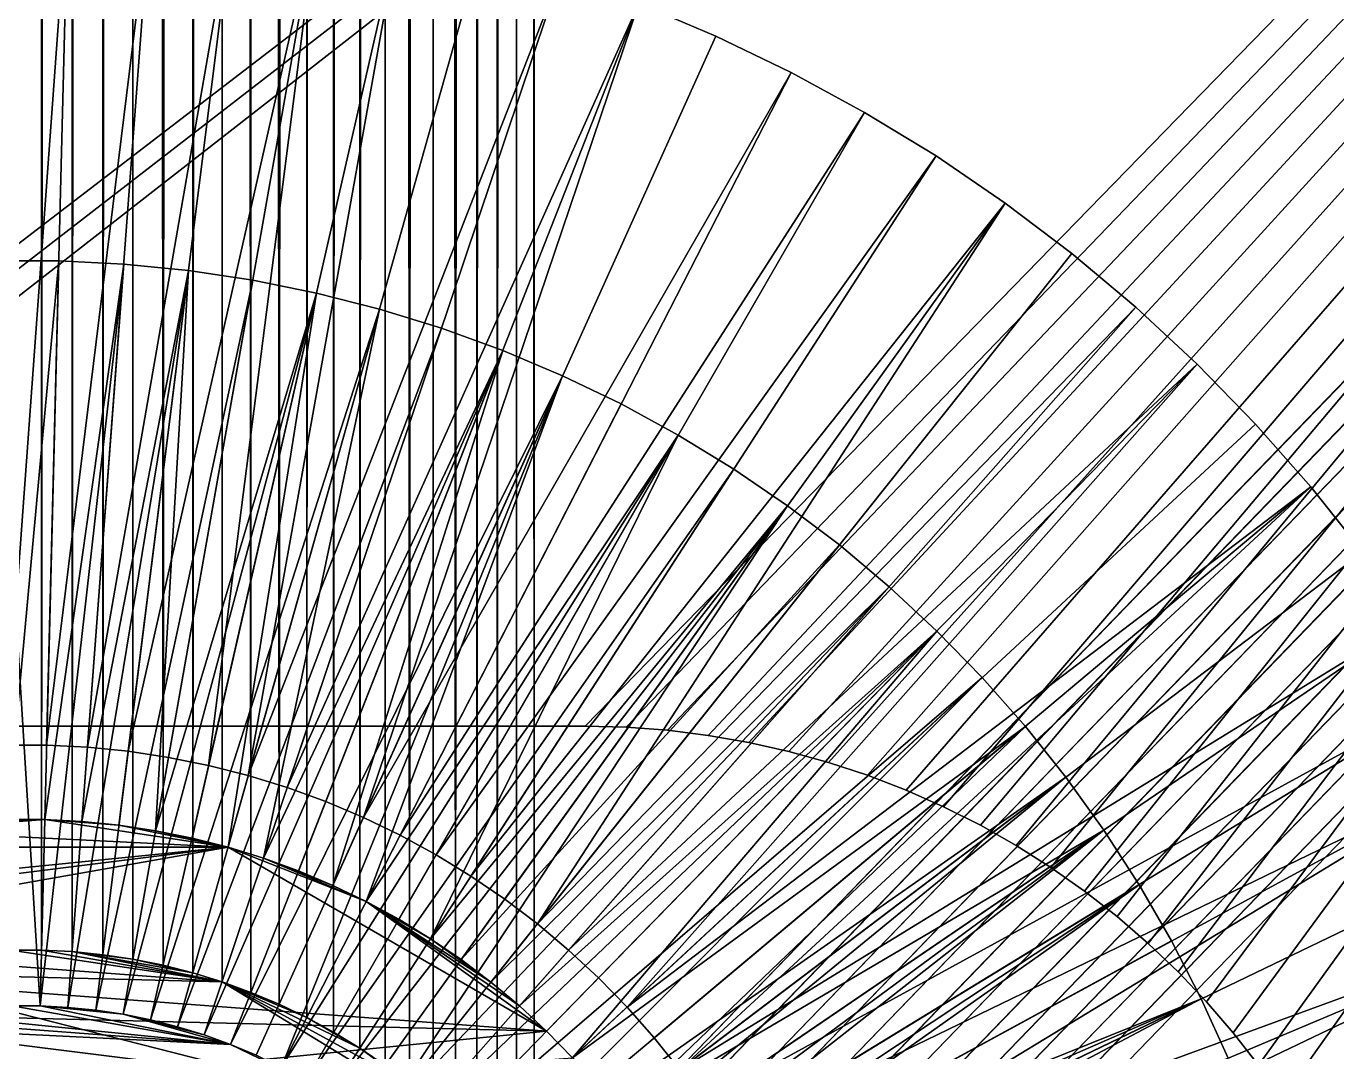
# Model space of a CAD drawing. Header units: millimetres. Extents: x 0 to 520, y -2 to 382.
# Drawn here: x 37 to 40.517, y 191.377 to 194.128 of the extents above; entities that cross this region are included whole.
import ezdxf

# ---------------------------------------------------------------- set-up
doc = ezdxf.new("R2010")
doc.units = ezdxf.units.MM

msp = doc.modelspace()

# ---------------------------------------------------------------- linework, layer by layer
at = {"layer": 'BRASS', "color": 52}
for points in [[(509.2, 369.2, 103), (10.8, 369.2, 103), (10.8, 10.8, 103)], [(509.2, 369.2, 103), (10.8, 10.8, 103), (509.2, 10.8, 103)], [(38.3633, 309.0705, 86), (184.1048, 341.614, 86), (38.3633, 190.9295, 86)], [(184.1048, 341.614, 86), (184.175, 341.5711, 86), (38.3633, 190.9295, 86)], [(38.3633, 190.9295, 86), (184.175, 341.5711, 86), (38.4079, 190.8604, 86)], [(184.175, 341.5711, 86), (184.2473, 341.5317, 86), (38.4079, 190.8604, 86)], [(38.4079, 190.8604, 86), (184.2473, 341.5317, 86), (38.4491, 190.7891, 86)], [(184.2473, 341.5317, 86), (184.3214, 341.496, 86), (38.4491, 190.7891, 86)], [(38.4491, 190.7891, 86), (184.3214, 341.496, 86), (38.4866, 190.7159, 86)], [(184.3214, 341.496, 86), (184.3972, 341.4641, 86), (38.4866, 190.7159, 86)], [(38.4866, 190.7159, 86), (184.3972, 341.4641, 86), (38.5204, 190.6409, 86)], [(184.3972, 341.4641, 86), (184.4745, 341.4359, 86), (38.5204, 190.6409, 86)], [(38.5204, 190.6409, 86), (184.4745, 341.4359, 86), (38.5505, 190.5643, 86)], [(184.4745, 341.4359, 86), (184.5531, 341.4117, 86), (38.5505, 190.5643, 86)], [(38.5505, 190.5643, 86), (184.5531, 341.4117, 86), (38.5767, 190.4863, 86)], [(184.5531, 341.4117, 86), (184.6328, 341.3914, 86), (38.5767, 190.4863, 86)], [(38.5767, 190.4863, 86), (184.6328, 341.3914, 86), (38.599, 190.4071, 86)], [(184.6328, 341.3914, 86), (184.7135, 341.3751, 86), (38.599, 190.4071, 86)], [(38.599, 190.4071, 86), (184.7135, 341.3751, 86), (38.6173, 190.3269, 86)], [(184.7135, 341.3751, 86), (184.7948, 341.3628, 86), (38.6173, 190.3269, 86)], [(38.6173, 190.3269, 86), (184.7948, 341.3628, 86), (38.6316, 190.2459, 86)], [(184.7948, 341.3628, 86), (184.8767, 341.3546, 86), (38.6316, 190.2459, 86)], [(38.6316, 190.2459, 86), (184.8767, 341.3546, 86), (38.6418, 190.1643, 86)], [(184.8767, 341.3546, 86), (184.9589, 341.3505, 86), (38.6418, 190.1643, 86)], [(38.6418, 190.1643, 86), (184.9589, 341.3505, 86), (38.6479, 190.0822, 86)], [(38.6479, 190.0822, 86), (185.0411, 341.3505, 86), (38.65, 190, 86)], [(184.9589, 341.3505, 86), (185.0411, 341.3505, 86), (38.6479, 190.0822, 86)], [(38.65, 190, 86), (185.0411, 341.3505, 86), (185.0411, 38.6495, 86)], [(38.3153, 309.0037, 86), (38.3633, 309.0705, 86), (38.3633, 190.9295, 86)], [(38.264, 191.0606, 86), (38.3153, 309.0037, 86), (38.3153, 190.9963, 86)], [(38.264, 308.9394, 86), (38.3153, 309.0037, 86), (38.264, 191.0606, 86)], [(38.3153, 190.9963, 86), (38.3153, 309.0037, 86), (38.3633, 190.9295, 86)], [(38.2095, 191.1223, 86), (38.264, 308.9394, 86), (38.264, 191.0606, 86)], [(38.2095, 308.8777, 86), (38.264, 308.9394, 86), (38.2095, 191.1223, 86)], [(38.1521, 191.1812, 86), (38.2095, 308.8777, 86), (38.2095, 191.1223, 86)], [(38.1521, 308.8188, 86), (38.2095, 308.8777, 86), (38.1521, 191.1812, 86)], [(38.0918, 308.7629, 86), (38.1521, 308.8188, 86), (38.1521, 191.1812, 86)], [(38.0288, 191.29, 86), (38.0918, 308.7629, 86), (38.0918, 191.2371, 86)], [(38.0288, 308.71, 86), (38.0918, 308.7629, 86), (38.0288, 191.29, 86)], [(38.0918, 191.2371, 86), (38.0918, 308.7629, 86), (38.1521, 191.1812, 86)], [(37.9632, 308.6603, 86), (38.0288, 308.71, 86), (38.0288, 191.29, 86)], [(37.8952, 191.386, 86), (37.9632, 308.6603, 86), (37.9632, 191.3397, 86)], [(37.8952, 308.614, 86), (37.9632, 308.6603, 86), (37.8952, 191.386, 86)], [(37.9632, 191.3397, 86), (37.9632, 308.6603, 86), (38.0288, 191.29, 86)], [(37.825, 191.4289, 86), (37.8952, 308.614, 86), (37.8952, 191.386, 86)], [(37.825, 308.5711, 86), (37.8952, 308.614, 86), (37.825, 191.4289, 86)], [(37.7527, 191.4683, 86), (37.825, 308.5711, 86), (37.825, 191.4289, 86)], [(37.7527, 308.5317, 86), (37.825, 308.5711, 86), (37.7527, 191.4683, 86)], [(37.6786, 191.504, 86), (37.7527, 308.5317, 86), (37.7527, 191.4683, 86)], [(37.6786, 308.496, 86), (37.7527, 308.5317, 86), (37.6786, 191.504, 86)], [(37.6028, 308.4641, 86), (37.6786, 308.496, 86), (37.6786, 191.504, 86)], [(37.5255, 308.4359, 86), (37.6028, 308.4641, 86), (37.6028, 191.5359, 86)], [(37.6028, 191.5359, 86), (37.6028, 308.4641, 86), (37.6786, 191.504, 86)], [(37.3672, 308.3914, 86), (37.4469, 308.4117, 86), (37.3672, 191.6086, 86)], [(37.3672, 191.6086, 86), (37.4469, 308.4117, 86), (37.4469, 191.5883, 86)], [(37.4469, 308.4117, 86), (37.5255, 308.4359, 86), (37.4469, 191.5883, 86)], [(37.4469, 191.5883, 86), (37.5255, 308.4359, 86), (37.5255, 191.5641, 86)], [(37.5255, 191.5641, 86), (37.5255, 308.4359, 86), (37.6028, 191.5359, 86)], [(37.2052, 191.6372, 86), (37.2865, 308.3751, 86), (37.2865, 191.6249, 86)], [(37.2052, 308.3628, 86), (37.2865, 308.3751, 86), (37.2052, 191.6372, 86)], [(37.2865, 308.3751, 86), (37.3672, 308.3914, 86), (37.3672, 191.6086, 86)], [(37.2865, 191.6249, 86), (37.2865, 308.3751, 86), (37.3672, 191.6086, 86)], [(36.9589, 191.6495, 86), (37.0411, 308.3505, 86), (37.0411, 191.6495, 86)], [(36.9589, 308.3505, 86), (37.0411, 308.3505, 86), (36.9589, 191.6495, 86)], [(37.0411, 191.6495, 86), (37.1233, 308.3546, 86), (37.1233, 191.6454, 86)], [(37.0411, 308.3505, 86), (37.1233, 308.3546, 86), (37.0411, 191.6495, 86)], [(37.1233, 191.6454, 86), (37.2052, 308.3628, 86), (37.2052, 191.6372, 86)], [(37.1233, 308.3546, 86), (37.2052, 308.3628, 86), (37.1233, 191.6454, 86)], [(36.9589, 191.6495, 92), (37.5255, 191.5641, 92), (36.7135, 191.6249, 92)], [(37.0411, 191.6495, 86), (36.9589, 191.6495, 92), (36.9589, 191.6495, 86)], [(37.0411, 191.6495, 92), (36.9589, 191.6495, 92), (37.0411, 191.6495, 86)], [(37.0411, 191.6495, 92), (37.5255, 191.5641, 92), (36.9589, 191.6495, 92)], [(37.1233, 191.6454, 86), (37.1233, 191.6454, 92), (37.0411, 191.6495, 86)], [(37.1233, 191.6454, 92), (37.0411, 191.6495, 92), (37.0411, 191.6495, 86)], [(37.1233, 191.6454, 92), (37.5255, 191.5641, 92), (37.0411, 191.6495, 92)], [(37.2052, 191.6372, 86), (37.1233, 191.6454, 92), (37.1233, 191.6454, 86)], [(37.2052, 191.6372, 92), (37.1233, 191.6454, 92), (37.2052, 191.6372, 86)], [(37.2052, 191.6372, 92), (37.2865, 191.6249, 92), (37.1233, 191.6454, 92)], [(37.2865, 191.6249, 92), (37.4469, 191.5883, 92), (37.1233, 191.6454, 92)], [(37.4469, 191.5883, 92), (37.5255, 191.5641, 92), (37.1233, 191.6454, 92)], [(36.7135, 191.6249, 92), (37.5255, 191.5641, 92), (36.5531, 191.5883, 92)], [(37.2865, 191.6249, 86), (37.2052, 191.6372, 92), (37.2052, 191.6372, 86)], [(37.2865, 191.6249, 92), (37.2052, 191.6372, 92), (37.2865, 191.6249, 86)], [(37.3672, 191.6086, 86), (37.3672, 191.6086, 92), (37.2865, 191.6249, 86)], [(37.3672, 191.6086, 92), (37.2865, 191.6249, 92), (37.2865, 191.6249, 86)], [(37.3672, 191.6086, 92), (37.4469, 191.5883, 92), (37.2865, 191.6249, 92)], [(37.4469, 191.5883, 86), (37.3672, 191.6086, 92), (37.3672, 191.6086, 86)], [(37.4469, 191.5883, 92), (37.3672, 191.6086, 92), (37.4469, 191.5883, 86)], [(36.5531, 191.5883, 92), (38.1521, 191.1812, 92), (36.0368, 191.3397, 92)], [(37.5255, 191.5641, 92), (38.1521, 191.1812, 92), (36.5531, 191.5883, 92)], [(37.5255, 191.5641, 86), (37.4469, 191.5883, 92), (37.4469, 191.5883, 86)], [(37.5255, 191.5641, 92), (37.4469, 191.5883, 92), (37.5255, 191.5641, 86)], [(37.6028, 191.5359, 86), (37.6028, 191.5359, 92), (37.5255, 191.5641, 86)], [(37.6028, 191.5359, 92), (37.5255, 191.5641, 92), (37.5255, 191.5641, 86)], [(37.6028, 191.5359, 92), (37.6786, 191.504, 92), (37.5255, 191.5641, 92)], [(37.6786, 191.504, 92), (37.7527, 191.4683, 92), (37.5255, 191.5641, 92)], [(37.7527, 191.4683, 92), (37.8952, 191.386, 92), (37.5255, 191.5641, 92)], [(37.8952, 191.386, 92), (38.0288, 191.29, 92), (37.5255, 191.5641, 92)], [(38.0288, 191.29, 92), (38.1521, 191.1812, 92), (37.5255, 191.5641, 92)], [(37.6786, 191.504, 86), (37.6028, 191.5359, 92), (37.6028, 191.5359, 86)], [(37.6786, 191.504, 92), (37.6028, 191.5359, 92), (37.6786, 191.504, 86)], [(37.7527, 191.4683, 86), (37.7527, 191.4683, 92), (37.6786, 191.504, 86)], [(37.7527, 191.4683, 92), (37.6786, 191.504, 92), (37.6786, 191.504, 86)], [(37.825, 191.4289, 92), (37.7527, 191.4683, 92), (37.825, 191.4289, 86)], [(37.825, 191.4289, 86), (37.7527, 191.4683, 92), (37.7527, 191.4683, 86)], [(37.825, 191.4289, 92), (37.8952, 191.386, 92), (37.7527, 191.4683, 92)], [(37.8952, 191.386, 92), (37.825, 191.4289, 92), (37.8952, 191.386, 86)], [(37.8952, 191.386, 86), (37.825, 191.4289, 92), (37.825, 191.4289, 86)], [(37.9632, 191.3397, 92), (37.8952, 191.386, 92), (37.9632, 191.3397, 86)], [(37.9632, 191.3397, 86), (37.8952, 191.386, 92), (37.8952, 191.386, 86)], [(37.9632, 191.3397, 92), (38.0288, 191.29, 92), (37.8952, 191.386, 92)]]:
    msp.add_3dface(points, dxfattribs=at)
at = {"layer": 'STEEL', "color": 8}
for points in [[(48, 202, 86), (20, 202, 86), (35.276, 192.2388, 86)], [(23, 202, 83), (48, 202, 83), (35.5, 192.25, 83)], [(48, 202, 86), (35.276, 192.2388, 86), (35.3878, 192.2472, 86)], [(48, 202, 86), (35.3878, 192.2472, 86), (35.5, 192.25, 86)], [(48, 202, 86), (35.5, 192.25, 86), (38.5, 192.25, 86)], [(35.5, 192.25, 83), (48, 202, 83), (38.5, 192.25, 83)], [(48, 202, 86), (38.5, 192.25, 86), (38.6104, 192.2473, 86)], [(38.5, 192.25, 83), (48, 202, 83), (38.6104, 192.2473, 83)], [(48, 202, 86), (38.6104, 192.2473, 86), (38.7205, 192.2392, 86)], [(38.6104, 192.2473, 83), (48, 202, 83), (38.7205, 192.2392, 83)], [(48, 202, 86), (38.7205, 192.2392, 86), (38.8301, 192.2256, 86)], [(38.7205, 192.2392, 83), (48, 202, 83), (38.8301, 192.2256, 83)], [(48, 202, 86), (38.8301, 192.2256, 86), (38.939, 192.2068, 86)], [(38.8301, 192.2256, 83), (48, 202, 83), (38.939, 192.2068, 83)], [(48, 202, 86), (38.939, 192.2068, 86), (39.0467, 192.1826, 86)], [(38.939, 192.2068, 83), (48, 202, 83), (39.0467, 192.1826, 83)], [(48, 202, 86), (39.0467, 192.1826, 86), (39.1531, 192.1531, 86)], [(39.0467, 192.1826, 83), (48, 202, 83), (39.1531, 192.1531, 83)], [(48, 202, 86), (39.1531, 192.1531, 86), (39.258, 192.1185, 86)], [(39.1531, 192.1531, 83), (48, 202, 83), (39.258, 192.1185, 83)], [(48, 202, 86), (39.258, 192.1185, 86), (39.361, 192.0787, 86)], [(39.258, 192.1185, 83), (48, 202, 83), (39.361, 192.0787, 83)], [(48, 202, 86), (39.361, 192.0787, 86), (39.462, 192.034, 86)], [(39.361, 192.0787, 83), (48, 202, 83), (39.462, 192.034, 83)], [(48, 202, 86), (39.462, 192.034, 86), (39.5606, 191.9843, 86)], [(39.462, 192.034, 83), (48, 202, 83), (39.5606, 191.9843, 83)], [(48, 202, 86), (39.5606, 191.9843, 86), (39.6567, 191.9299, 86)], [(39.5606, 191.9843, 83), (48, 202, 83), (39.6567, 191.9299, 83)], [(48, 202, 86), (39.6567, 191.9299, 86), (39.75, 191.8708, 86)], [(39.6567, 191.9299, 83), (48, 202, 83), (39.75, 191.8708, 83)], [(48, 202, 86), (39.75, 191.8708, 86), (39.8403, 191.8072, 86)], [(39.75, 191.8708, 83), (48, 202, 83), (39.8403, 191.8072, 83)], [(48, 202, 86), (39.8403, 191.8072, 86), (39.9274, 191.7393, 86)], [(39.8403, 191.8072, 83), (48, 202, 83), (39.9274, 191.7393, 83)], [(48, 202, 86), (39.9274, 191.7393, 86), (40.011, 191.6671, 86)], [(39.9274, 191.7393, 83), (48, 202, 83), (40.011, 191.6671, 83)], [(48, 202, 86), (40.011, 191.6671, 86), (40.091, 191.591, 86)], [(40.011, 191.6671, 83), (48, 202, 83), (40.091, 191.591, 83)], [(48, 202, 86), (40.091, 191.591, 86), (40.1671, 191.511, 86)], [(40.091, 191.591, 83), (48, 202, 83), (40.1671, 191.511, 83)], [(48, 202, 86), (40.1671, 191.511, 86), (40.2393, 191.4274, 86)], [(40.1671, 191.511, 83), (48, 202, 83), (40.2393, 191.4274, 83)], [(48, 202, 86), (40.2393, 191.4274, 86), (40.3072, 191.3403, 86)], [(40.2393, 191.4274, 83), (48, 202, 83), (40.3072, 191.3403, 83)], [(48, 202, 86), (40.3072, 191.3403, 86), (40.3708, 191.25, 86)], [(40.3072, 191.3403, 83), (48, 202, 83), (40.3708, 191.25, 83)], [(48, 202, 86), (40.3708, 191.25, 86), (40.4299, 191.1567, 86)], [(40.3708, 191.25, 83), (48, 202, 83), (40.4299, 191.1567, 83)], [(48, 202, 86), (40.4299, 191.1567, 86), (40.4843, 191.0606, 86)], [(40.4299, 191.1567, 83), (48, 202, 83), (40.4843, 191.0606, 83)], [(48, 202, 86), (40.4843, 191.0606, 86), (40.534, 190.962, 86)], [(40.4843, 191.0606, 83), (48, 202, 83), (40.534, 190.962, 83)], [(37.1122, 194.4986, 83), (36.8878, 194.4986, 83), (36.9452, 192.1993, 83)], [(36.8878, 194.4986, 82), (37.1122, 194.4986, 82), (36.9452, 192.1993, 82)], [(37.1122, 194.4986, 83), (36.9452, 192.1993, 83), (37.0548, 192.1993, 83)], [(36.9452, 192.1993, 82), (37.1122, 194.4986, 82), (37.0548, 192.1993, 82)], [(37.3363, 194.4874, 83), (37.1122, 194.4986, 83), (37.0548, 192.1993, 83)], [(37.1122, 194.4986, 82), (37.3363, 194.4874, 82), (37.0548, 192.1993, 82)], [(37.3363, 194.4874, 83), (37.0548, 192.1993, 83), (37.1644, 192.1938, 83)], [(37.0548, 192.1993, 82), (37.3363, 194.4874, 82), (37.1644, 192.1938, 82)], [(37.5595, 194.4651, 83), (37.3363, 194.4874, 83), (37.1644, 192.1938, 83)], [(37.3363, 194.4874, 82), (37.5595, 194.4651, 82), (37.1644, 192.1938, 82)], [(37.5595, 194.4651, 83), (37.1644, 192.1938, 83), (37.2736, 192.1829, 83)], [(37.1644, 192.1938, 82), (37.5595, 194.4651, 82), (37.2736, 192.1829, 82)], [(37.7814, 194.4316, 83), (37.5595, 194.4651, 83), (37.2736, 192.1829, 83)], [(37.5595, 194.4651, 82), (37.7814, 194.4316, 82), (37.2736, 192.1829, 82)], [(37.7814, 194.4316, 83), (37.2736, 192.1829, 83), (37.382, 192.1666, 83)], [(37.2736, 192.1829, 82), (37.7814, 194.4316, 82), (37.382, 192.1666, 82)], [(37.7814, 194.4316, 83), (37.382, 192.1666, 83), (37.4895, 192.1448, 83)], [(37.382, 192.1666, 82), (37.7814, 194.4316, 82), (37.4895, 192.1448, 82)], [(38.0013, 194.3872, 83), (37.7814, 194.4316, 83), (37.4895, 192.1448, 83)], [(37.7814, 194.4316, 82), (38.0013, 194.3872, 82), (37.4895, 192.1448, 82)], [(38.0013, 194.3872, 83), (37.4895, 192.1448, 83), (37.5958, 192.1178, 83)], [(37.4895, 192.1448, 82), (38.0013, 194.3872, 82), (37.5958, 192.1178, 82)], [(38.2188, 194.3318, 83), (38.0013, 194.3872, 83), (37.5958, 192.1178, 83)], [(38.0013, 194.3872, 82), (38.2188, 194.3318, 82), (37.5958, 192.1178, 82)], [(38.4332, 194.2657, 83), (38.2188, 194.3318, 83), (37.5958, 192.1178, 83)], [(38.2188, 194.3318, 82), (38.4332, 194.2657, 82), (37.5958, 192.1178, 82)], [(38.4332, 194.2657, 83), (37.5958, 192.1178, 83), (37.7007, 192.0854, 83)], [(37.5958, 192.1178, 82), (38.4332, 194.2657, 82), (37.7007, 192.0854, 82)], [(38.644, 194.1889, 83), (38.4332, 194.2657, 83), (37.7007, 192.0854, 83)], [(38.4332, 194.2657, 82), (38.644, 194.1889, 82), (37.7007, 192.0854, 82)], [(38.644, 194.1889, 83), (37.7007, 192.0854, 83), (37.8038, 192.0479, 83)], [(37.7007, 192.0854, 82), (38.644, 194.1889, 82), (37.8038, 192.0479, 82)], [(38.644, 194.1889, 83), (37.8038, 192.0479, 83), (37.9048, 192.0053, 83)], [(37.8038, 192.0479, 82), (38.644, 194.1889, 82), (37.9048, 192.0053, 82)], [(38.8508, 194.1018, 83), (38.644, 194.1889, 83), (37.9048, 192.0053, 83)], [(38.644, 194.1889, 82), (38.8508, 194.1018, 82), (37.9048, 192.0053, 82)], [(38.644, 194.1889, 83), (38.8508, 194.1018, 82), (38.644, 194.1889, 82)], [(38.644, 194.1889, 83), (38.8508, 194.1018, 83), (38.8508, 194.1018, 82)], [(39.0529, 194.0044, 83), (38.8508, 194.1018, 83), (37.9048, 192.0053, 83)], [(38.8508, 194.1018, 82), (39.0529, 194.0044, 82), (37.9048, 192.0053, 82)], [(38.8508, 194.1018, 83), (39.0529, 194.0044, 82), (38.8508, 194.1018, 82)], [(38.8508, 194.1018, 83), (39.0529, 194.0044, 83), (39.0529, 194.0044, 82)], [(39.0529, 194.0044, 83), (37.9048, 192.0053, 83), (38.0037, 191.9577, 83)], [(37.9048, 192.0053, 82), (39.0529, 194.0044, 82), (38.0037, 191.9577, 82)], [(39.25, 193.8971, 83), (39.0529, 194.0044, 83), (38.0037, 191.9577, 83)], [(39.0529, 194.0044, 82), (39.25, 193.8971, 82), (38.0037, 191.9577, 82)], [(39.0529, 194.0044, 83), (39.25, 193.8971, 83), (39.25, 193.8971, 82)], [(39.0529, 194.0044, 83), (39.25, 193.8971, 82), (39.0529, 194.0044, 82)], [(39.25, 193.8971, 83), (38.0037, 191.9577, 83), (38.1, 191.9053, 83)], [(38.0037, 191.9577, 82), (39.25, 193.8971, 82), (38.1, 191.9053, 82)], [(39.4415, 193.7801, 83), (39.25, 193.8971, 83), (38.1, 191.9053, 83)], [(39.25, 193.8971, 82), (39.4415, 193.7801, 82), (38.1, 191.9053, 82)], [(39.4415, 193.7801, 83), (39.4415, 193.7801, 82), (39.25, 193.8971, 82)], [(39.25, 193.8971, 83), (39.4415, 193.7801, 83), (39.25, 193.8971, 82)], [(39.4415, 193.7801, 83), (38.1, 191.9053, 83), (38.1936, 191.8481, 83)], [(38.1, 191.9053, 82), (39.4415, 193.7801, 82), (38.1936, 191.8481, 82)], [(39.6268, 193.6537, 83), (39.4415, 193.7801, 83), (38.1936, 191.8481, 83)], [(39.4415, 193.7801, 82), (39.6268, 193.6537, 82), (38.1936, 191.8481, 82)], [(39.6268, 193.6537, 83), (39.6268, 193.6537, 82), (39.4415, 193.7801, 82)], [(39.4415, 193.7801, 83), (39.6268, 193.6537, 83), (39.4415, 193.7801, 82)], [(39.6268, 193.6537, 83), (38.1936, 191.8481, 83), (38.2842, 191.7863, 83)], [(38.1936, 191.8481, 82), (39.6268, 193.6537, 82), (38.2842, 191.7863, 82)], [(39.6268, 193.6537, 83), (38.2842, 191.7863, 83), (38.3717, 191.72, 83)], [(38.2842, 191.7863, 82), (39.6268, 193.6537, 82), (38.3717, 191.72, 82)], [(39.8057, 193.5182, 83), (39.6268, 193.6537, 83), (38.3717, 191.72, 83)], [(39.6268, 193.6537, 82), (39.8057, 193.5182, 82), (38.3717, 191.72, 82)], [(39.6268, 193.6537, 83), (39.8057, 193.5182, 83), (39.8057, 193.5182, 82)], [(39.6268, 193.6537, 83), (39.8057, 193.5182, 82), (39.6268, 193.6537, 82)], [(39.9776, 193.374, 83), (39.8057, 193.5182, 83), (38.3717, 191.72, 83)], [(39.8057, 193.5182, 82), (39.9776, 193.374, 82), (38.3717, 191.72, 82)], [(39.8057, 193.5182, 83), (39.9776, 193.374, 83), (39.9776, 193.374, 82)], [(39.8057, 193.5182, 83), (39.9776, 193.374, 82), (39.8057, 193.5182, 82)], [(37.0873, 193.4989, 82), (36.9127, 193.4989, 82), (36.9501, 191.9994, 82)], [(36.9127, 193.4989, 82), (37.0873, 193.4989, 78.5), (36.9127, 193.4989, 78.5)], [(36.9127, 193.4989, 82), (37.0873, 193.4989, 82), (37.0873, 193.4989, 78.5)], [(36.9626, 191.4995, 78.5), (36.9127, 193.4989, 78.5), (37.0374, 191.4995, 78.5)], [(36.9127, 193.4989, 78.5), (37.0873, 193.4989, 78.5), (37.0374, 191.4995, 78.5)], [(37.0873, 193.4989, 82), (36.9501, 191.9994, 82), (37.0499, 191.9994, 82)], [(37.0873, 193.4989, 78.5), (37.2616, 193.4902, 78.5), (37.0374, 191.4995, 78.5)], [(37.0374, 191.4995, 78.5), (37.2616, 193.4902, 78.5), (37.1121, 191.4958, 78.5)], [(37.2616, 193.4902, 82), (37.0873, 193.4989, 82), (37.0499, 191.9994, 82)], [(37.2616, 193.4902, 82), (37.0499, 191.9994, 82), (37.1495, 191.9944, 82)], [(37.0873, 193.4989, 82), (37.2616, 193.4902, 78.5), (37.0873, 193.4989, 78.5)], [(37.0873, 193.4989, 82), (37.2616, 193.4902, 82), (37.2616, 193.4902, 78.5)], [(37.2616, 193.4902, 78.5), (37.4352, 193.4728, 78.5), (37.1121, 191.4958, 78.5)], [(37.1121, 191.4958, 78.5), (37.4352, 193.4728, 78.5), (37.1865, 191.4884, 78.5)], [(37.4352, 193.4728, 82), (37.2616, 193.4902, 82), (37.1495, 191.9944, 82)], [(37.4352, 193.4728, 82), (37.1495, 191.9944, 82), (37.2487, 191.9845, 82)], [(37.4352, 193.4728, 78.5), (37.6078, 193.4468, 78.5), (37.1865, 191.4884, 78.5)], [(37.4352, 193.4728, 82), (37.2487, 191.9845, 82), (37.3473, 191.9696, 82)], [(37.4352, 193.4728, 82), (37.4352, 193.4728, 78.5), (37.2616, 193.4902, 78.5)], [(37.2616, 193.4902, 82), (37.4352, 193.4728, 82), (37.2616, 193.4902, 78.5)], [(37.6078, 193.4468, 82), (37.4352, 193.4728, 82), (37.3473, 191.9696, 82)], [(37.4352, 193.4728, 82), (37.6078, 193.4468, 78.5), (37.4352, 193.4728, 78.5)], [(37.4352, 193.4728, 82), (37.6078, 193.4468, 82), (37.6078, 193.4468, 78.5)], [(37.1865, 191.4884, 78.5), (37.6078, 193.4468, 78.5), (37.2605, 191.4772, 78.5)], [(37.6078, 193.4468, 78.5), (37.7788, 193.4122, 78.5), (37.2605, 191.4772, 78.5)], [(37.7788, 193.4122, 82), (37.6078, 193.4468, 82), (37.3473, 191.9696, 82)], [(37.6078, 193.4468, 82), (37.7788, 193.4122, 78.5), (37.6078, 193.4468, 78.5)], [(37.6078, 193.4468, 82), (37.7788, 193.4122, 82), (37.7788, 193.4122, 78.5)], [(37.2605, 191.4772, 78.5), (37.7788, 193.4122, 78.5), (37.3338, 191.4624, 78.5)], [(37.7788, 193.4122, 78.5), (37.9479, 193.3692, 78.5), (37.3338, 191.4624, 78.5)], [(37.7788, 193.4122, 82), (37.3473, 191.9696, 82), (37.445, 191.9499, 82)], [(37.7788, 193.4122, 82), (37.445, 191.9499, 82), (37.5417, 191.9252, 82)], [(37.9479, 193.3692, 82), (37.7788, 193.4122, 82), (37.5417, 191.9252, 82)], [(37.7788, 193.4122, 82), (37.9479, 193.3692, 78.5), (37.7788, 193.4122, 78.5)], [(37.7788, 193.4122, 82), (37.9479, 193.3692, 82), (37.9479, 193.3692, 78.5)], [(37.3338, 191.4624, 78.5), (37.9479, 193.3692, 78.5), (37.4063, 191.4439, 78.5)], [(37.9479, 193.3692, 78.5), (38.1147, 193.3177, 78.5), (37.4063, 191.4439, 78.5)], [(37.9479, 193.3692, 82), (37.5417, 191.9252, 82), (37.637, 191.8959, 82)], [(38.1147, 193.3177, 82), (37.9479, 193.3692, 82), (37.637, 191.8959, 82)], [(37.9479, 193.3692, 82), (38.1147, 193.3177, 78.5), (37.9479, 193.3692, 78.5)], [(37.9479, 193.3692, 82), (38.1147, 193.3177, 82), (38.1147, 193.3177, 78.5)], [(39.9776, 193.374, 83), (38.3717, 191.72, 83), (38.4557, 191.6495, 83)], [(38.3717, 191.72, 82), (39.9776, 193.374, 82), (38.4557, 191.6495, 82)], [(40.1421, 193.2214, 83), (39.9776, 193.374, 83), (38.4557, 191.6495, 83)], [(39.9776, 193.374, 82), (40.1421, 193.2214, 82), (38.4557, 191.6495, 82)], [(39.9776, 193.374, 83), (40.1421, 193.2214, 83), (40.1421, 193.2214, 82)], [(39.9776, 193.374, 83), (40.1421, 193.2214, 82), (39.9776, 193.374, 82)], [(37.4063, 191.4439, 78.5), (38.1147, 193.3177, 78.5), (37.4777, 191.4219, 78.5)], [(38.1147, 193.3177, 78.5), (38.2787, 193.2581, 78.5), (37.4777, 191.4219, 78.5)], [(38.2787, 193.2581, 82), (38.1147, 193.3177, 82), (37.637, 191.8959, 82)], [(38.2787, 193.2581, 82), (38.2787, 193.2581, 78.5), (38.1147, 193.3177, 78.5)], [(38.1147, 193.3177, 82), (38.2787, 193.2581, 82), (38.1147, 193.3177, 78.5)], [(37.4777, 191.4219, 78.5), (38.2787, 193.2581, 78.5), (37.548, 191.3963, 78.5)], [(38.2787, 193.2581, 78.5), (38.4395, 193.1903, 78.5), (37.548, 191.3963, 78.5)], [(38.2787, 193.2581, 82), (37.637, 191.8959, 82), (37.7307, 191.8617, 82)], [(38.2787, 193.2581, 82), (37.7307, 191.8617, 82), (37.8226, 191.823, 82)], [(38.4395, 193.1903, 82), (38.2787, 193.2581, 82), (37.8226, 191.823, 82)], [(38.4395, 193.1903, 82), (38.4395, 193.1903, 78.5), (38.2787, 193.2581, 78.5)], [(38.2787, 193.2581, 82), (38.4395, 193.1903, 82), (38.2787, 193.2581, 78.5)], [(37.548, 191.3963, 78.5), (38.4395, 193.1903, 78.5), (37.6169, 191.3673, 78.5)], [(37.6169, 191.3673, 78.5), (38.4395, 193.1903, 78.5), (37.6843, 191.3348, 78.5)], [(38.4395, 193.1903, 78.5), (38.5967, 193.1146, 78.5), (37.6843, 191.3348, 78.5)], [(38.4395, 193.1903, 82), (37.8226, 191.823, 82), (37.9124, 191.7797, 82)], [(38.5967, 193.1146, 82), (38.4395, 193.1903, 82), (37.9124, 191.7797, 82)], [(38.4395, 193.1903, 82), (38.5967, 193.1146, 78.5), (38.4395, 193.1903, 78.5)], [(38.4395, 193.1903, 82), (38.5967, 193.1146, 82), (38.5967, 193.1146, 78.5)], [(40.1421, 193.2214, 83), (38.4557, 191.6495, 83), (38.5361, 191.5749, 83)], [(38.4557, 191.6495, 82), (40.1421, 193.2214, 82), (38.5361, 191.5749, 82)], [(40.1421, 193.2214, 83), (38.5361, 191.5749, 83), (38.6127, 191.4964, 83)], [(38.5361, 191.5749, 82), (40.1421, 193.2214, 82), (38.6127, 191.4964, 82)], [(40.1421, 193.2214, 83), (38.6127, 191.4964, 83), (40.2987, 193.0608, 83)], [(38.6127, 191.4964, 82), (40.1421, 193.2214, 82), (40.2987, 193.0608, 82)], [(40.1421, 193.2214, 83), (40.2987, 193.0608, 83), (40.2987, 193.0608, 82)], [(40.1421, 193.2214, 83), (40.2987, 193.0608, 82), (40.1421, 193.2214, 82)], [(38.5967, 193.1146, 78.5), (38.75, 193.0311, 78.5), (37.6843, 191.3348, 78.5)], [(38.75, 193.0311, 82), (38.5967, 193.1146, 82), (37.9124, 191.7797, 82)], [(38.5967, 193.1146, 82), (38.75, 193.0311, 82), (38.75, 193.0311, 78.5)], [(38.5967, 193.1146, 82), (38.75, 193.0311, 78.5), (38.5967, 193.1146, 78.5)], [(40.2987, 193.0608, 83), (38.6127, 191.4964, 83), (40.4472, 192.8925, 83)], [(38.6127, 191.4964, 82), (40.2987, 193.0608, 82), (40.4472, 192.8925, 82)], [(40.2987, 193.0608, 83), (40.4472, 192.8925, 83), (40.4472, 192.8925, 82)], [(40.2987, 193.0608, 83), (40.4472, 192.8925, 82), (40.2987, 193.0608, 82)], [(37.6843, 191.3348, 78.5), (38.75, 193.0311, 78.5), (37.75, 191.299, 78.5)], [(38.75, 193.0311, 78.5), (38.8989, 192.9401, 78.5), (37.75, 191.299, 78.5)], [(38.75, 193.0311, 82), (37.9124, 191.7797, 82), (38, 191.7321, 82)], [(38.75, 193.0311, 82), (38, 191.7321, 82), (38.0851, 191.6801, 82)], [(38.8989, 192.9401, 82), (38.75, 193.0311, 82), (38.0851, 191.6801, 82)], [(38.75, 193.0311, 82), (38.8989, 192.9401, 82), (38.8989, 192.9401, 78.5)], [(38.75, 193.0311, 82), (38.8989, 192.9401, 78.5), (38.75, 193.0311, 78.5)], [(37.75, 191.299, 78.5), (38.8989, 192.9401, 78.5), (37.8138, 191.26, 78.5)], [(38.8989, 192.9401, 78.5), (39.0431, 192.8418, 78.5), (37.8138, 191.26, 78.5)], [(39.0431, 192.8418, 82), (38.8989, 192.9401, 82), (38.0851, 191.6801, 82)], [(38.8989, 192.9401, 82), (39.0431, 192.8418, 82), (39.0431, 192.8418, 78.5)], [(38.8989, 192.9401, 82), (39.0431, 192.8418, 78.5), (38.8989, 192.9401, 78.5)], [(40.4472, 192.8925, 83), (38.6127, 191.4964, 83), (38.6853, 191.4141, 83)], [(38.6127, 191.4964, 82), (40.4472, 192.8925, 82), (38.6853, 191.4141, 82)], [(40.4472, 192.8925, 83), (38.6853, 191.4141, 83), (38.7537, 191.3284, 83)], [(38.6853, 191.4141, 82), (40.4472, 192.8925, 82), (38.7537, 191.3284, 82)], [(40.4472, 192.8925, 83), (38.7537, 191.3284, 83), (40.5871, 192.7171, 83)], [(38.7537, 191.3284, 82), (40.4472, 192.8925, 82), (40.5871, 192.7171, 82)], [(40.4472, 192.8925, 83), (40.5871, 192.7171, 83), (40.5871, 192.7171, 82)], [(40.4472, 192.8925, 83), (40.5871, 192.7171, 82), (40.4472, 192.8925, 82)], [(37.8138, 191.26, 78.5), (39.0431, 192.8418, 78.5), (37.8756, 191.2179, 78.5)], [(37.8756, 191.2179, 78.5), (39.0431, 192.8418, 78.5), (37.9352, 191.1727, 78.5)], [(39.0431, 192.8418, 78.5), (39.1822, 192.7364, 78.5), (37.9352, 191.1727, 78.5)], [(39.0431, 192.8418, 82), (38.0851, 191.6801, 82), (38.1675, 191.6239, 82)], [(39.1822, 192.7364, 82), (39.0431, 192.8418, 82), (38.1675, 191.6239, 82)], [(39.0431, 192.8418, 82), (39.1822, 192.7364, 82), (39.1822, 192.7364, 78.5)], [(39.0431, 192.8418, 82), (39.1822, 192.7364, 78.5), (39.0431, 192.8418, 78.5)], [(39.1822, 192.7364, 78.5), (39.3159, 192.6242, 78.5), (37.9352, 191.1727, 78.5)], [(39.1822, 192.7364, 82), (38.1675, 191.6239, 82), (38.247, 191.5637, 82)], [(39.3159, 192.6242, 82), (39.1822, 192.7364, 82), (38.247, 191.5637, 82)], [(39.1822, 192.7364, 82), (39.3159, 192.6242, 82), (39.3159, 192.6242, 78.5)], [(39.1822, 192.7364, 82), (39.3159, 192.6242, 78.5), (39.1822, 192.7364, 78.5)], [(40.5871, 192.7171, 83), (38.7537, 191.3284, 83), (40.7181, 192.5349, 83)], [(38.7537, 191.3284, 82), (40.5871, 192.7171, 82), (40.7181, 192.5349, 82)], [(37.9352, 191.1727, 78.5), (39.3159, 192.6242, 78.5), (37.9925, 191.1247, 78.5)], [(39.3159, 192.6242, 78.5), (39.4438, 192.5055, 78.5), (37.9925, 191.1247, 78.5)], [(39.3159, 192.6242, 82), (38.247, 191.5637, 82), (38.3234, 191.4996, 82)], [(39.4438, 192.5055, 82), (39.3159, 192.6242, 82), (38.3234, 191.4996, 82)], [(39.4438, 192.5055, 82), (39.4438, 192.5055, 78.5), (39.3159, 192.6242, 78.5)], [(39.3159, 192.6242, 82), (39.4438, 192.5055, 82), (39.3159, 192.6242, 78.5)], [(40.7181, 192.5349, 83), (38.7537, 191.3284, 83), (38.8177, 191.2393, 83)], [(38.7537, 191.3284, 82), (40.7181, 192.5349, 82), (38.8177, 191.2393, 82)], [(40.7181, 192.5349, 83), (38.8177, 191.2393, 83), (40.8398, 192.3465, 83)], [(38.8177, 191.2393, 82), (40.7181, 192.5349, 82), (40.8398, 192.3465, 82)], [(37.9925, 191.1247, 78.5), (39.4438, 192.5055, 78.5), (38.0474, 191.0738, 78.5)], [(38.0474, 191.0738, 78.5), (39.4438, 192.5055, 78.5), (39.5657, 192.3806, 78.5)], [(39.4438, 192.5055, 82), (38.3234, 191.4996, 82), (38.3965, 191.4317, 82)], [(39.4438, 192.5055, 82), (38.3965, 191.4317, 82), (38.4661, 191.3603, 82)], [(39.4438, 192.5055, 82), (38.4661, 191.3603, 82), (39.5657, 192.3806, 82)], [(39.4438, 192.5055, 82), (39.5657, 192.3806, 82), (39.5657, 192.3806, 78.5)], [(39.4438, 192.5055, 82), (39.5657, 192.3806, 78.5), (39.4438, 192.5055, 78.5)], [(38.0474, 191.0738, 78.5), (39.5657, 192.3806, 78.5), (38.0996, 191.0203, 78.5)], [(38.0996, 191.0203, 78.5), (39.5657, 192.3806, 78.5), (38.1491, 190.9642, 78.5)], [(38.1491, 190.9642, 78.5), (39.5657, 192.3806, 78.5), (39.6812, 192.2498, 78.5)], [(39.5657, 192.3806, 82), (38.4661, 191.3603, 82), (39.6812, 192.2498, 82)], [(39.5657, 192.3806, 82), (39.6812, 192.2498, 82), (39.6812, 192.2498, 78.5)], [(39.5657, 192.3806, 82), (39.6812, 192.2498, 78.5), (39.5657, 192.3806, 78.5)], [(40.8398, 192.3465, 83), (38.8177, 191.2393, 83), (38.8772, 191.1472, 83)], [(38.8177, 191.2393, 82), (40.8398, 192.3465, 82), (38.8772, 191.1472, 82)], [(40.8398, 192.3465, 83), (38.8772, 191.1472, 83), (40.952, 192.1521, 83)], [(38.8772, 191.1472, 82), (40.8398, 192.3465, 82), (40.952, 192.1521, 82)], [(38.5, 192.25, 83), (38.5, 192.25, 86), (35.5, 192.25, 83)], [(35.5, 192.25, 83), (38.5, 192.25, 86), (35.5, 192.25, 86)], [(38.1491, 190.9642, 78.5), (39.6812, 192.2498, 78.5), (39.79, 192.1133, 78.5)], [(39.6812, 192.2498, 82), (38.4661, 191.3603, 82), (38.5321, 191.2856, 82)], [(38.6104, 192.2473, 83), (38.5, 192.25, 86), (38.5, 192.25, 83)], [(38.6104, 192.2473, 86), (38.5, 192.25, 86), (38.6104, 192.2473, 83)], [(39.6812, 192.2498, 82), (38.5321, 191.2856, 82), (38.5943, 191.2076, 82)], [(39.6812, 192.2498, 82), (38.5943, 191.2076, 82), (39.79, 192.1133, 82)], [(38.7205, 192.2392, 83), (38.6104, 192.2473, 86), (38.6104, 192.2473, 83)], [(38.7205, 192.2392, 86), (38.6104, 192.2473, 86), (38.7205, 192.2392, 83)], [(39.79, 192.1133, 82), (39.79, 192.1133, 78.5), (39.6812, 192.2498, 78.5)], [(39.6812, 192.2498, 82), (39.79, 192.1133, 82), (39.6812, 192.2498, 78.5)], [(38.8301, 192.2256, 83), (38.7205, 192.2392, 86), (38.7205, 192.2392, 83)], [(38.8301, 192.2256, 86), (38.7205, 192.2392, 86), (38.8301, 192.2256, 83)], [(38.939, 192.2068, 83), (38.8301, 192.2256, 86), (38.8301, 192.2256, 83)], [(38.939, 192.2068, 86), (38.8301, 192.2256, 86), (38.939, 192.2068, 83)], [(39.0467, 192.1826, 83), (39.0467, 192.1826, 86), (38.939, 192.2068, 83)], [(39.0467, 192.1826, 86), (38.939, 192.2068, 86), (38.939, 192.2068, 83)], [(37.0548, 192.1993, 82), (36.9452, 192.1993, 83), (36.9452, 192.1993, 82)], [(37.0548, 192.1993, 83), (36.9452, 192.1993, 83), (37.0548, 192.1993, 82)], [(37.1644, 192.1938, 82), (37.0548, 192.1993, 83), (37.0548, 192.1993, 82)], [(37.1644, 192.1938, 83), (37.0548, 192.1993, 83), (37.1644, 192.1938, 82)], [(37.2736, 192.1829, 82), (37.1644, 192.1938, 83), (37.1644, 192.1938, 82)], [(37.2736, 192.1829, 83), (37.1644, 192.1938, 83), (37.2736, 192.1829, 82)], [(37.382, 192.1666, 82), (37.2736, 192.1829, 83), (37.2736, 192.1829, 82)], [(37.382, 192.1666, 83), (37.2736, 192.1829, 83), (37.382, 192.1666, 82)], [(39.1531, 192.1531, 83), (39.0467, 192.1826, 86), (39.0467, 192.1826, 83)], [(39.1531, 192.1531, 86), (39.0467, 192.1826, 86), (39.1531, 192.1531, 83)], [(37.4895, 192.1448, 82), (37.382, 192.1666, 83), (37.382, 192.1666, 82)], [(37.4895, 192.1448, 83), (37.382, 192.1666, 83), (37.4895, 192.1448, 82)], [(37.5958, 192.1178, 82), (37.4895, 192.1448, 83), (37.4895, 192.1448, 82)], [(37.5958, 192.1178, 83), (37.4895, 192.1448, 83), (37.5958, 192.1178, 82)], [(40.952, 192.1521, 83), (38.8772, 191.1472, 83), (38.9321, 191.0522, 83)], [(38.8772, 191.1472, 82), (40.952, 192.1521, 82), (38.9321, 191.0522, 82)], [(40.952, 192.1521, 83), (38.9321, 191.0522, 83), (38.9821, 190.9545, 83)], [(38.9321, 191.0522, 82), (40.952, 192.1521, 82), (38.9821, 190.9545, 82)], [(40.952, 192.1521, 83), (38.9821, 190.9545, 83), (41.0544, 191.9525, 83)], [(38.9821, 190.9545, 82), (40.952, 192.1521, 82), (41.0544, 191.9525, 82)], [(39.258, 192.1185, 83), (39.258, 192.1185, 86), (39.1531, 192.1531, 83)], [(39.258, 192.1185, 86), (39.1531, 192.1531, 86), (39.1531, 192.1531, 83)], [(37.7007, 192.0854, 82), (37.5958, 192.1178, 83), (37.5958, 192.1178, 82)], [(37.7007, 192.0854, 83), (37.5958, 192.1178, 83), (37.7007, 192.0854, 82)], [(38.1491, 190.9642, 78.5), (39.79, 192.1133, 78.5), (38.1957, 190.9057, 78.5)], [(38.1957, 190.9057, 78.5), (39.79, 192.1133, 78.5), (38.2394, 190.845, 78.5)], [(38.2394, 190.845, 78.5), (39.79, 192.1133, 78.5), (39.8918, 191.9716, 78.5)], [(39.79, 192.1133, 82), (38.5943, 191.2076, 82), (39.8918, 191.9716, 82)], [(39.361, 192.0787, 83), (39.361, 192.0787, 86), (39.258, 192.1185, 83)], [(39.361, 192.0787, 86), (39.258, 192.1185, 86), (39.258, 192.1185, 83)], [(39.79, 192.1133, 82), (39.8918, 191.9716, 82), (39.8918, 191.9716, 78.5)], [(39.79, 192.1133, 82), (39.8918, 191.9716, 78.5), (39.79, 192.1133, 78.5)], [(37.8038, 192.0479, 82), (37.7007, 192.0854, 83), (37.7007, 192.0854, 82)], [(37.8038, 192.0479, 83), (37.7007, 192.0854, 83), (37.8038, 192.0479, 82)], [(39.462, 192.034, 83), (39.361, 192.0787, 86), (39.361, 192.0787, 83)], [(39.462, 192.034, 86), (39.361, 192.0787, 86), (39.462, 192.034, 83)], [(37.9048, 192.0053, 82), (37.8038, 192.0479, 83), (37.8038, 192.0479, 82)], [(37.9048, 192.0053, 83), (37.8038, 192.0479, 83), (37.9048, 192.0053, 82)], [(39.5606, 191.9843, 83), (39.462, 192.034, 86), (39.462, 192.034, 83)], [(39.5606, 191.9843, 86), (39.462, 192.034, 86), (39.5606, 191.9843, 83)], [(37.0499, 191.9994, 90), (36.7513, 191.9845, 90), (36.6527, 191.9696, 90)], [(37.5417, 191.9252, 90), (37.0499, 191.9994, 90), (36.6527, 191.9696, 90)], [(37.0499, 191.9994, 90), (36.9501, 191.9994, 90), (36.7513, 191.9845, 90)], [(36.9501, 191.9994, 90), (37.0499, 191.9994, 82), (36.9501, 191.9994, 82)], [(36.9501, 191.9994, 90), (37.0499, 191.9994, 90), (37.0499, 191.9994, 82)], [(37.0499, 191.9994, 90), (37.1495, 191.9944, 82), (37.0499, 191.9994, 82)], [(37.0499, 191.9994, 90), (37.1495, 191.9944, 90), (37.1495, 191.9944, 82)], [(37.2487, 191.9845, 90), (37.1495, 191.9944, 90), (37.0499, 191.9994, 90)], [(37.5417, 191.9252, 90), (37.2487, 191.9845, 90), (37.0499, 191.9994, 90)], [(37.1495, 191.9944, 90), (37.2487, 191.9845, 82), (37.1495, 191.9944, 82)], [(37.1495, 191.9944, 90), (37.2487, 191.9845, 90), (37.2487, 191.9845, 82)], [(38.0037, 191.9577, 82), (37.9048, 192.0053, 83), (37.9048, 192.0053, 82)], [(38.0037, 191.9577, 83), (37.9048, 192.0053, 83), (38.0037, 191.9577, 82)], [(37.5417, 191.9252, 90), (36.6527, 191.9696, 90), (36.4583, 191.9252, 90)], [(37.2487, 191.9845, 90), (37.3473, 191.9696, 82), (37.2487, 191.9845, 82)], [(37.2487, 191.9845, 90), (37.3473, 191.9696, 90), (37.3473, 191.9696, 82)], [(37.5417, 191.9252, 90), (37.3473, 191.9696, 90), (37.2487, 191.9845, 90)], [(37.3473, 191.9696, 90), (37.445, 191.9499, 82), (37.3473, 191.9696, 82)], [(37.3473, 191.9696, 90), (37.445, 191.9499, 90), (37.445, 191.9499, 82)], [(37.5417, 191.9252, 90), (37.445, 191.9499, 90), (37.3473, 191.9696, 90)], [(38.2394, 190.845, 78.5), (39.8918, 191.9716, 78.5), (38.2799, 190.7822, 78.5)], [(38.2799, 190.7822, 78.5), (39.8918, 191.9716, 78.5), (39.9865, 191.825, 78.5)], [(39.8918, 191.9716, 82), (38.5943, 191.2076, 82), (38.6525, 191.1266, 82)], [(39.8918, 191.9716, 82), (38.6525, 191.1266, 82), (38.7066, 191.0429, 82)], [(39.8918, 191.9716, 82), (38.7066, 191.0429, 82), (39.9865, 191.825, 82)], [(39.6567, 191.9299, 83), (39.5606, 191.9843, 86), (39.5606, 191.9843, 83)], [(39.6567, 191.9299, 86), (39.5606, 191.9843, 86), (39.6567, 191.9299, 83)], [(39.8918, 191.9716, 82), (39.9865, 191.825, 82), (39.9865, 191.825, 78.5)], [(39.8918, 191.9716, 82), (39.9865, 191.825, 78.5), (39.8918, 191.9716, 78.5)], [(37.5417, 191.9252, 90), (36, 191.7321, 90), (35.8325, 191.6239, 90)], [(38.3965, 191.4317, 90), (37.5417, 191.9252, 90), (35.8325, 191.6239, 90)], [(37.5417, 191.9252, 90), (36.0876, 191.7797, 90), (36, 191.7321, 90)], [(37.5417, 191.9252, 90), (36.4583, 191.9252, 90), (36.0876, 191.7797, 90)], [(37.445, 191.9499, 90), (37.5417, 191.9252, 82), (37.445, 191.9499, 82)], [(37.445, 191.9499, 90), (37.5417, 191.9252, 90), (37.5417, 191.9252, 82)], [(37.5417, 191.9252, 90), (37.637, 191.8959, 82), (37.5417, 191.9252, 82)], [(37.5417, 191.9252, 90), (37.637, 191.8959, 90), (37.637, 191.8959, 82)], [(37.9124, 191.7797, 90), (37.637, 191.8959, 90), (37.5417, 191.9252, 90)], [(38.3965, 191.4317, 90), (37.9124, 191.7797, 90), (37.5417, 191.9252, 90)], [(38.1, 191.9053, 83), (38.0037, 191.9577, 83), (38.1, 191.9053, 82)], [(38.1, 191.9053, 82), (38.0037, 191.9577, 83), (38.0037, 191.9577, 82)], [(41.0544, 191.9525, 83), (38.9821, 190.9545, 83), (41.1466, 191.748, 83)], [(38.9821, 190.9545, 82), (41.0544, 191.9525, 82), (41.1466, 191.748, 82)], [(39.75, 191.8708, 83), (39.75, 191.8708, 86), (39.6567, 191.9299, 83)], [(39.75, 191.8708, 86), (39.6567, 191.9299, 86), (39.6567, 191.9299, 83)], [(37.637, 191.8959, 90), (37.7307, 191.8617, 82), (37.637, 191.8959, 82)], [(37.637, 191.8959, 90), (37.7307, 191.8617, 90), (37.7307, 191.8617, 82)], [(37.8226, 191.823, 90), (37.7307, 191.8617, 90), (37.637, 191.8959, 90)], [(37.9124, 191.7797, 90), (37.8226, 191.823, 90), (37.637, 191.8959, 90)], [(38.1936, 191.8481, 82), (38.1936, 191.8481, 83), (38.1, 191.9053, 82)], [(38.1936, 191.8481, 83), (38.1, 191.9053, 83), (38.1, 191.9053, 82)], [(37.7307, 191.8617, 90), (37.8226, 191.823, 82), (37.7307, 191.8617, 82)], [(37.7307, 191.8617, 90), (37.8226, 191.823, 90), (37.8226, 191.823, 82)], [(39.8403, 191.8072, 83), (39.75, 191.8708, 86), (39.75, 191.8708, 83)], [(39.8403, 191.8072, 86), (39.75, 191.8708, 86), (39.8403, 191.8072, 83)], [(37.8226, 191.823, 90), (37.9124, 191.7797, 82), (37.8226, 191.823, 82)], [(37.8226, 191.823, 90), (37.9124, 191.7797, 90), (37.9124, 191.7797, 82)], [(38.2842, 191.7863, 82), (38.2842, 191.7863, 83), (38.1936, 191.8481, 82)], [(38.2842, 191.7863, 83), (38.1936, 191.8481, 83), (38.1936, 191.8481, 82)], [(38.2799, 190.7822, 78.5), (39.9865, 191.825, 78.5), (38.3173, 190.7174, 78.5)], [(38.3173, 190.7174, 78.5), (39.9865, 191.825, 78.5), (40.0738, 191.6739, 78.5)], [(39.9865, 191.825, 82), (38.7066, 191.0429, 82), (38.7564, 190.9565, 82)], [(39.9865, 191.825, 82), (38.7564, 190.9565, 82), (40.0738, 191.6739, 82)], [(39.9865, 191.825, 82), (40.0738, 191.6739, 82), (40.0738, 191.6739, 78.5)], [(39.9865, 191.825, 82), (40.0738, 191.6739, 78.5), (39.9865, 191.825, 78.5)], [(38.3717, 191.72, 83), (38.2842, 191.7863, 83), (38.3717, 191.72, 82)], [(38.3717, 191.72, 82), (38.2842, 191.7863, 83), (38.2842, 191.7863, 82)], [(39.9274, 191.7393, 83), (39.9274, 191.7393, 86), (39.8403, 191.8072, 83)], [(39.9274, 191.7393, 86), (39.8403, 191.8072, 86), (39.8403, 191.8072, 83)], [(37.9124, 191.7797, 90), (38, 191.7321, 90), (38, 191.7321, 82)], [(37.9124, 191.7797, 90), (38, 191.7321, 82), (37.9124, 191.7797, 82)], [(38.0851, 191.6801, 90), (38, 191.7321, 90), (37.9124, 191.7797, 90)], [(38.247, 191.5637, 90), (38.0851, 191.6801, 90), (37.9124, 191.7797, 90)], [(38.3234, 191.4996, 90), (38.247, 191.5637, 90), (37.9124, 191.7797, 90)], [(38.3965, 191.4317, 90), (38.3234, 191.4996, 90), (37.9124, 191.7797, 90)], [(41.1466, 191.748, 83), (38.9821, 190.9545, 83), (39.0272, 190.8546, 83)], [(38.9821, 190.9545, 82), (41.1466, 191.748, 82), (39.0272, 190.8546, 82)], [(41.1466, 191.748, 83), (39.0272, 190.8546, 83), (39.0673, 190.7524, 83)], [(39.0272, 190.8546, 82), (41.1466, 191.748, 82), (39.0673, 190.7524, 82)], [(41.1466, 191.748, 83), (39.0673, 190.7524, 83), (41.2286, 191.5391, 83)], [(39.0673, 190.7524, 82), (41.1466, 191.748, 82), (41.2286, 191.5391, 82)], [(38.0851, 191.6801, 90), (38.0851, 191.6801, 82), (38, 191.7321, 82)], [(38, 191.7321, 90), (38.0851, 191.6801, 90), (38, 191.7321, 82)], [(38.4557, 191.6495, 83), (38.3717, 191.72, 83), (38.4557, 191.6495, 82)], [(38.4557, 191.6495, 82), (38.3717, 191.72, 83), (38.3717, 191.72, 82)], [(40.011, 191.6671, 83), (40.011, 191.6671, 86), (39.9274, 191.7393, 83)], [(40.011, 191.6671, 86), (39.9274, 191.7393, 86), (39.9274, 191.7393, 83)], [(38.1675, 191.6239, 90), (38.1675, 191.6239, 82), (38.0851, 191.6801, 82)], [(38.0851, 191.6801, 90), (38.1675, 191.6239, 90), (38.0851, 191.6801, 82)], [(38.247, 191.5637, 90), (38.1675, 191.6239, 90), (38.0851, 191.6801, 90)], [(38.3173, 190.7174, 78.5), (40.0738, 191.6739, 78.5), (40.1534, 191.5186, 78.5)], [(38.5361, 191.5749, 83), (38.4557, 191.6495, 83), (38.5361, 191.5749, 82)], [(38.5361, 191.5749, 82), (38.4557, 191.6495, 83), (38.4557, 191.6495, 82)], [(40.0738, 191.6739, 82), (38.7564, 190.9565, 82), (40.1534, 191.5186, 82)], [(40.091, 191.591, 83), (40.011, 191.6671, 86), (40.011, 191.6671, 83)], [(40.091, 191.591, 86), (40.011, 191.6671, 86), (40.091, 191.591, 83)], [(40.1534, 191.5186, 82), (40.1534, 191.5186, 78.5), (40.0738, 191.6739, 78.5)], [(40.0738, 191.6739, 82), (40.1534, 191.5186, 82), (40.0738, 191.6739, 78.5)], [(38.3965, 191.4317, 90), (35.8325, 191.6239, 90), (35.6766, 191.4996, 90)], [(38.1675, 191.6239, 90), (38.247, 191.5637, 90), (38.247, 191.5637, 82)], [(38.1675, 191.6239, 90), (38.247, 191.5637, 82), (38.1675, 191.6239, 82)], [(38.6127, 191.4964, 83), (38.5361, 191.5749, 83), (38.6127, 191.4964, 82)], [(38.6127, 191.4964, 82), (38.5361, 191.5749, 83), (38.5361, 191.5749, 82)], [(40.1671, 191.511, 83), (40.1671, 191.511, 86), (40.091, 191.591, 83)], [(40.1671, 191.511, 86), (40.091, 191.591, 86), (40.091, 191.591, 83)], [(38.247, 191.5637, 90), (38.3234, 191.4996, 90), (38.3234, 191.4996, 82)], [(38.247, 191.5637, 90), (38.3234, 191.4996, 82), (38.247, 191.5637, 82)], [(41.2286, 191.5391, 83), (39.0673, 190.7524, 83), (39.1023, 190.6485, 83)], [(39.0673, 190.7524, 82), (41.2286, 191.5391, 82), (39.1023, 190.6485, 82)], [(41.2286, 191.5391, 83), (39.1023, 190.6485, 83), (41.3001, 191.3264, 83)], [(39.1023, 190.6485, 82), (41.2286, 191.5391, 82), (41.3001, 191.3264, 82)], [(38.3173, 190.7174, 78.5), (40.1534, 191.5186, 78.5), (38.3515, 190.6508, 78.5)], [(38.3515, 190.6508, 78.5), (40.1534, 191.5186, 78.5), (38.3822, 190.5827, 78.5)], [(38.3822, 190.5827, 78.5), (40.1534, 191.5186, 78.5), (40.2252, 191.3595, 78.5)], [(40.1534, 191.5186, 82), (38.7564, 190.9565, 82), (38.8019, 190.8678, 82)], [(40.1534, 191.5186, 82), (38.8019, 190.8678, 82), (40.2252, 191.3595, 82)], [(40.1534, 191.5186, 82), (40.2252, 191.3595, 78.5), (40.1534, 191.5186, 78.5)], [(40.1534, 191.5186, 82), (40.2252, 191.3595, 82), (40.2252, 191.3595, 78.5)], [(40.2393, 191.4274, 83), (40.1671, 191.511, 86), (40.1671, 191.511, 83)], [(40.2393, 191.4274, 86), (40.1671, 191.511, 86), (40.2393, 191.4274, 83)], [(38.3965, 191.4317, 90), (35.6766, 191.4996, 90), (35.3475, 191.1266, 90)], [(36.7395, 191.4772, 80.4), (37.548, 191.3963, 80.4), (36.6662, 191.4624, 80.4)], [(36.9626, 191.4995, 80.4), (37.548, 191.3963, 80.4), (36.7395, 191.4772, 80.4)], [(37.0374, 191.4995, 78.5), (37.0374, 191.4995, 80.4), (36.9626, 191.4995, 78.5)], [(37.0374, 191.4995, 80.4), (36.9626, 191.4995, 80.4), (36.9626, 191.4995, 78.5)], [(37.0374, 191.4995, 80.4), (37.548, 191.3963, 80.4), (36.9626, 191.4995, 80.4)], [(37.1121, 191.4958, 78.5), (37.0374, 191.4995, 80.4), (37.0374, 191.4995, 78.5)], [(37.1121, 191.4958, 80.4), (37.0374, 191.4995, 80.4), (37.1121, 191.4958, 78.5)], [(37.1121, 191.4958, 80.4), (37.1865, 191.4884, 80.4), (37.0374, 191.4995, 80.4)], [(37.1865, 191.4884, 80.4), (37.2605, 191.4772, 80.4), (37.0374, 191.4995, 80.4)], [(37.2605, 191.4772, 80.4), (37.548, 191.3963, 80.4), (37.0374, 191.4995, 80.4)], [(37.1865, 191.4884, 78.5), (37.1121, 191.4958, 80.4), (37.1121, 191.4958, 78.5)], [(37.1865, 191.4884, 80.4), (37.1121, 191.4958, 80.4), (37.1865, 191.4884, 78.5)], [(37.2605, 191.4772, 78.5), (37.2605, 191.4772, 80.4), (37.1865, 191.4884, 78.5)], [(37.2605, 191.4772, 80.4), (37.1865, 191.4884, 80.4), (37.1865, 191.4884, 78.5)], [(37.3338, 191.4624, 78.5), (37.2605, 191.4772, 80.4), (37.2605, 191.4772, 78.5)], [(37.3338, 191.4624, 80.4), (37.2605, 191.4772, 80.4), (37.3338, 191.4624, 78.5)], [(37.3338, 191.4624, 80.4), (37.4063, 191.4439, 80.4), (37.2605, 191.4772, 80.4)], [(37.4063, 191.4439, 80.4), (37.4777, 191.4219, 80.4), (37.2605, 191.4772, 80.4)], [(37.4777, 191.4219, 80.4), (37.548, 191.3963, 80.4), (37.2605, 191.4772, 80.4)], [(38.3234, 191.4996, 90), (38.3965, 191.4317, 90), (38.3965, 191.4317, 82)], [(38.3234, 191.4996, 90), (38.3965, 191.4317, 82), (38.3234, 191.4996, 82)], [(38.6853, 191.4141, 83), (38.6127, 191.4964, 83), (38.6853, 191.4141, 82)], [(38.6853, 191.4141, 82), (38.6127, 191.4964, 83), (38.6127, 191.4964, 82)], [(38.3965, 191.4317, 90), (35.3475, 191.1266, 90), (38.4661, 191.3603, 90)], [(36.6662, 191.4624, 80.4), (37.548, 191.3963, 80.4), (36.5937, 191.4439, 80.4)], [(37.548, 191.3963, 80.4), (37.75, 191.299, 80.4), (36.5937, 191.4439, 80.4)], [(36.5937, 191.4439, 80.4), (37.75, 191.299, 80.4), (36.8879, 188.5042, 80.4)], [(37.4063, 191.4439, 78.5), (37.3338, 191.4624, 80.4), (37.3338, 191.4624, 78.5)], [(37.4063, 191.4439, 80.4), (37.3338, 191.4624, 80.4), (37.4063, 191.4439, 78.5)], [(37.4777, 191.4219, 78.5), (37.4063, 191.4439, 80.4), (37.4063, 191.4439, 78.5)], [(37.4777, 191.4219, 80.4), (37.4063, 191.4439, 80.4), (37.4777, 191.4219, 78.5)], [(38.3965, 191.4317, 90), (38.4661, 191.3603, 90), (38.4661, 191.3603, 82)], [(38.3965, 191.4317, 90), (38.4661, 191.3603, 82), (38.3965, 191.4317, 82)], [(37.548, 191.3963, 78.5), (37.4777, 191.4219, 80.4), (37.4777, 191.4219, 78.5)], [(37.548, 191.3963, 80.4), (37.4777, 191.4219, 80.4), (37.548, 191.3963, 78.5)], [(37.6169, 191.3673, 78.5), (37.548, 191.3963, 80.4), (37.548, 191.3963, 78.5)], [(37.6169, 191.3673, 80.4), (37.548, 191.3963, 80.4), (37.6169, 191.3673, 78.5)], [(37.6169, 191.3673, 80.4), (37.75, 191.299, 80.4), (37.548, 191.3963, 80.4)], [(38.7537, 191.3284, 83), (38.6853, 191.4141, 83), (38.7537, 191.3284, 82)], [(38.7537, 191.3284, 82), (38.6853, 191.4141, 83), (38.6853, 191.4141, 82)], [(40.3072, 191.3403, 86), (40.2393, 191.4274, 86), (40.3072, 191.3403, 83)], [(40.3072, 191.3403, 83), (40.2393, 191.4274, 86), (40.2393, 191.4274, 83)]]:
    msp.add_3dface(points, dxfattribs=at)

doc.saveas('drawing.dxf')
